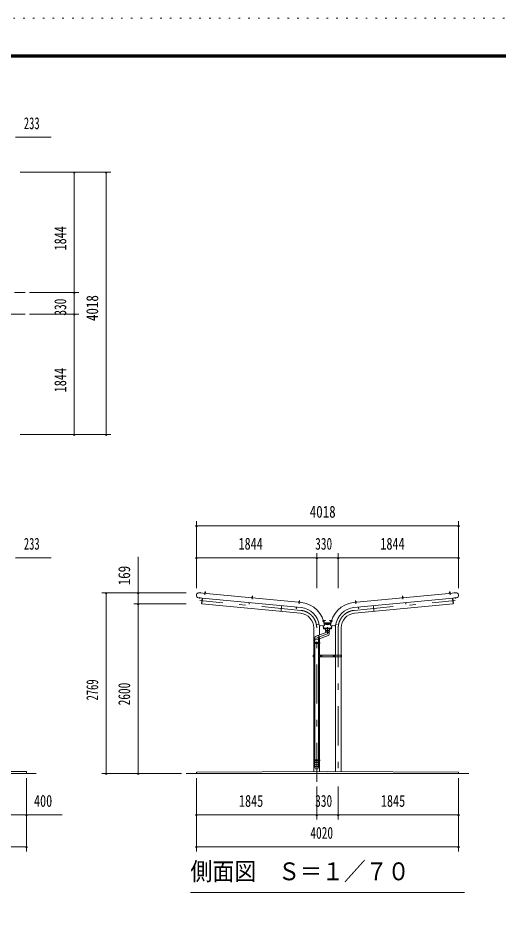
# Model space of a CAD drawing. Units: millimetres, scale not verified, with parts at other scales. Extents: x -31992 to 32005, y -14700 to 14700.
# Drawn here: x 3850 to 11215, y 748 to 14700 of the extents above; entities that cross this region are included whole.
import ezdxf
from ezdxf.enums import TextEntityAlignment as Align

# ---------------------------------------------------------------- set-up
doc = ezdxf.new("R2010")
doc.units = ezdxf.units.MM
doc.header["$LTSCALE"] = 50
doc.linetypes.add('USER3', pattern=[24, 12, -5, 2, -5])
doc.linetypes.add('USER4', pattern=[3, 0.5, -2.5])
for name, color, linetype, lineweight in [('0-2_1-07BOLD', 7, 'Continuous', 18), ('0-3_1-27CENTER', 3, 'USER3', 18), ('0-5_1-57DIM', 3, 'Continuous', 18), ('0-C_F-F1PAPER', 5, 'Continuous', 18), ('0-D_F-E_J_ADD', 5, 'USER4', 18)]:
    doc.layers.add(name, color=color, linetype=linetype, lineweight=lineweight)
doc.styles.add('ＭＳ ゴシック', font='')
doc.styles.get('ＭＳ ゴシック').set_extended_font_data('MS Gothic')

msp = doc.modelspace()

# ---------------------------------------------------------------- linework, layer by layer
at = {"layer": '0-2_1-07BOLD'}
for p, q in [((8194.98, 5746.03), (6621.84, 5897.51)), ((6711.91, 5899.61), (6711.42, 5894.51)), ((6713.05, 5908.86), (6712.21, 5900.09)), ((6717.89, 5893.89), (6718.38, 5898.99)), ((8984.91, 5746.03), (10558.04, 5897.51)), ((10466.83, 5908.86), (10460.86, 5908.29)), ((10462, 5893.89), (10461.51, 5898.99)), ((10467.97, 5899.61), (10468.46, 5894.51)), ((6614.47, 5820.87), (8187.29, 5669.41)), ((7433.58, 5830.12), (7433.09, 5825.02)), ((7434.71, 5839.37), (7433.87, 5830.6)), ((7439.55, 5824.4), (7440.04, 5829.5)), ((7439.84, 5830.02), (7440.68, 5838.8)), ((8155.24, 5760.64), (8154.75, 5755.53)), ((8156.38, 5769.88), (8162.35, 5769.31)), ((8161.21, 5754.91), (8161.7, 5760.01)), ((10565.42, 5820.87), (8992.59, 5669.41)), ((9023.51, 5769.88), (9017.54, 5769.31)), ((9018.67, 5754.91), (9018.18, 5760.01)), ((9024.65, 5760.64), (9025.14, 5755.53)), ((9740.33, 5824.4), (9739.85, 5829.5)), ((9745.17, 5839.37), (9746.01, 5830.6)), ((9746.31, 5830.12), (9746.8, 5825.02)), ((7886.28, 5698.4), (7877.93, 5611.71)), ((9293.6, 5698.4), (9301.95, 5611.71)), ((8534.94, 5468.02), (8539.99, 5468.91)), ((8541.11, 5462.51), (8536.07, 5461.62)), ((8550.24, 5464.38), (8541.56, 5462.85)), ((8629.64, 5464.38), (8638.32, 5462.85)), ((8638.77, 5462.51), (8643.81, 5461.62)), ((8644.94, 5468.02), (8639.9, 5468.91)), ((8380.39, 5135.54), (8380.39, 5358.54)), ((8469.5, 5358.54), (8469.5, 5252.4)), ((8480.83, 5387.84), (8542.93, 5393.43)), ((8529.05, 5392.18), (8534.32, 5352.66)), ((8534.32, 5352.66), (8645.57, 5352.66)), ((8536.37, 5437.66), (8643.51, 5437.66)), ((8640.71, 5422.66), (8539.18, 5422.66)), ((8559.94, 5345.36), (8559.94, 5318.36)), ((8562.44, 5308.24), (8562.44, 5318.36)), ((8617.44, 5318.36), (8617.44, 5308.24)), ((8636.96, 5393.43), (8699.05, 5387.84)), ((8645.57, 5352.66), (8650.84, 5392.18)), ((8710.39, 5358.54), (8710.39, 4940.54)), ((8799.49, 4940.54), (8799.49, 5358.54)), ((8397.44, 5206.92), (8397.44, 5135.54)), ((8397.44, 5184.47), (8452.44, 5184.47)), ((8580.54, 5292.82), (8415.54, 5232.76)), ((8452.44, 5187.67), (8599.35, 5241.14)), ((8452.44, 5135.54), (8452.44, 5206.92)), ((8469.49, 5193.88), (8469.49, 5135.54)), ((8380.39, 4940.54), (8380.39, 5119.54)), ((8395.84, 5135.54), (8395.84, 5119.54)), ((8397.44, 5119.54), (8397.44, 3335.54)), ((8452.45, 3335.54), (8452.45, 5119.54)), ((8454.03, 5119.54), (8454.03, 5135.54)), ((8469.49, 5119.54), (8469.49, 4940.54)), ((8378.79, 4927.54), (8372.69, 4927.54)), ((8378.79, 4914.54), (8378.79, 4940.54)), ((8380.39, 3335.54), (8380.39, 4914.54)), ((8469.49, 4914.54), (8469.49, 3335.54)), ((8471.09, 4940.54), (8471.09, 4914.54)), ((8501.09, 4940.54), (8501.09, 4914.54)), ((8678.79, 4914.54), (8678.79, 4940.54)), ((8708.79, 4940.54), (8708.79, 4914.54)), ((8710.39, 4914.54), (8710.39, 3156.94)), ((8799.49, 3156.5), (8799.49, 4914.54)), ((8801.09, 4914.54), (8801.09, 4940.54)), ((8807.19, 4927.54), (8801.09, 4927.54)), ((8380.39, 3319.54), (8380.39, 3156.14)), ((8395.84, 3335.54), (8395.84, 3319.54)), ((8397.44, 3319.54), (8397.44, 3294.08)), ((8452.44, 3319.54), (8452.44, 3294.08)), ((8454.03, 3319.54), (8454.03, 3335.54)), ((8469.49, 3156.56), (8469.49, 3319.54)), ((-7175.06, 3127.54), (4124.94, 3127.54)), ((3974.94, 3127.54), (3974.94, 3157.54)), ((10754.94, 3127.54), (6424.94, 3127.54))]:
    msp.add_line(p, q, dxfattribs=at)
for points in [[(6706.69, 5894.97), (6706.54, 5893.38), (6722.46, 5891.84), (6722.62, 5893.43)], [(10473.19, 5894.97), (10457.26, 5893.43), (10457.42, 5891.84), (10473.34, 5893.38)], [(7444.28, 5823.95), (7444.13, 5822.35), (7428.2, 5823.89), (7428.35, 5825.48)], [(7434.71, 5839.37), (7440.68, 5838.8), (7440.24, 5839.34), (7435.26, 5839.82)], [(8149.86, 5754.4), (8150.01, 5755.99), (8165.94, 5754.46), (8165.79, 5752.86)], [(9030.02, 5754.4), (9014.1, 5752.86), (9013.94, 5754.46), (9029.87, 5755.99)], [(9735.6, 5823.95), (9735.76, 5822.35), (9751.68, 5823.89), (9751.53, 5825.48)], [(8534.11, 5472.7), (8536.89, 5456.94), (8535.32, 5456.67), (8532.54, 5472.42)], [(8642.99, 5456.94), (8644.57, 5456.67), (8647.34, 5472.42), (8645.77, 5472.7)], [(8378.79, 5119.54), (8378.79, 5135.54), (8471.09, 5135.54), (8471.09, 5119.54)], [(8480.97, 4930.43), (8485.97, 4933.31), (8490.97, 4930.43), (8490.97, 4924.65), (8485.97, 4921.77), (8480.97, 4924.65)], [(8698.92, 4924.65), (8698.92, 4930.43), (8693.91, 4933.31), (8688.92, 4930.43), (8688.92, 4924.65), (8693.91, 4921.77)], [(8471.09, 3319.54), (8378.79, 3319.54), (8378.79, 3335.54), (8471.09, 3335.54)]]:
    msp.add_lwpolyline(points, close=True, dxfattribs=at)
for points in [[(6708.19, 5894.83), (6708.68, 5899.92), (6709.59, 5900.34), (6720.79, 5899.26), (6721.61, 5898.68), (6721.12, 5893.58)], [(6718.18, 5899.51), (6719.02, 5908.29), (6713.05, 5908.86), (6713.6, 5909.31), (6718.57, 5908.83), (6719.02, 5908.29)], [(10471.69, 5894.83), (10471.2, 5899.92), (10470.29, 5900.34), (10459.1, 5899.26), (10458.27, 5898.68), (10458.77, 5893.58)], [(10461.71, 5899.51), (10460.86, 5908.29), (10461.31, 5908.83), (10466.29, 5909.31), (10466.83, 5908.86), (10467.68, 5900.09)], [(6668.71, 5815.64), (6660.66, 5732.03), (6663.85, 5731.72)], [(8176.55, 5582.95), (6663.55, 5728.64), (6671.9, 5815.34)], [(7393.56, 5745.84), (7391.36, 5722.95), (7388.17, 5723.26), (7390.37, 5746.15)], [(7429.85, 5825.34), (7430.34, 5830.43), (7431.26, 5830.85), (7442.45, 5829.77), (7443.27, 5829.19), (7442.78, 5824.09)], [(8151.51, 5755.85), (8152, 5760.95), (8152.92, 5761.36), (8164.12, 5760.28), (8164.93, 5759.7), (8164.44, 5754.6)], [(8161.5, 5760.53), (8162.35, 5769.31), (8161.9, 5769.86), (8156.92, 5770.33), (8156.38, 5769.88), (8155.53, 5761.11)], [(9003.33, 5582.95), (10516.33, 5728.64), (10507.98, 5815.34)], [(9028.37, 5755.85), (9027.88, 5760.95), (9026.96, 5761.36), (9015.77, 5760.28), (9014.95, 5759.7), (9015.44, 5754.6)], [(9018.38, 5760.53), (9017.54, 5769.31), (9017.98, 5769.86), (9022.96, 5770.33), (9023.51, 5769.88), (9024.35, 5761.11)], [(9750.03, 5825.34), (9749.54, 5830.43), (9748.63, 5830.85), (9737.43, 5829.77), (9736.61, 5829.19), (9737.1, 5824.09)], [(9740.04, 5830.02), (9739.2, 5838.8), (9739.65, 5839.34), (9744.62, 5839.82), (9745.17, 5839.37), (9739.2, 5838.8)], [(9786.33, 5745.84), (9788.53, 5722.95), (9791.71, 5723.26), (9789.51, 5746.15)], [(10511.17, 5815.64), (10519.22, 5732.03), (10516.04, 5731.72)], [(8115.22, 5676.35), (8113.02, 5653.47), (8109.83, 5653.77), (8112.04, 5676.66)], [(9064.67, 5676.35), (9066.86, 5653.47), (9070.05, 5653.77), (9067.84, 5676.66)], [(8536.63, 5458.43), (8541.68, 5459.32), (8542.02, 5460.26), (8540.07, 5471.34), (8539.42, 5472.11), (8534.38, 5471.22)], [(8540.52, 5468.75), (8549.2, 5470.28), (8550.24, 5464.38), (8550.65, 5464.96), (8549.78, 5469.88), (8549.2, 5470.28)], [(8639.36, 5468.75), (8630.68, 5470.28), (8629.64, 5464.38), (8629.23, 5464.96), (8630.1, 5469.88), (8630.68, 5470.28)], [(8643.25, 5458.43), (8638.2, 5459.32), (8637.86, 5460.26), (8639.82, 5471.34), (8640.46, 5472.11), (8645.51, 5471.22)], [(8462.68, 5413.19), (8440.03, 5409.2), (8439.47, 5412.35), (8462.1, 5416.34)], [(8658.12, 5391.52), (8651.96, 5345.36), (8527.93, 5345.36), (8521.77, 5391.52)], [(8539.95, 5417.83), (8589.94, 5406.27), (8639.93, 5417.83)], [(8559.94, 5318.36), (8619.94, 5318.36), (8619.94, 5345.36)], [(8617.44, 5266.98), (8617.44, 5286.25), (8619.44, 5308.24), (8560.44, 5308.24), (8562.44, 5286.24)], [(8717.21, 5413.19), (8739.86, 5409.2), (8740.41, 5412.35), (8717.79, 5416.34)], [(8397.44, 4914.54), (8372.69, 4914.54), (8372.69, 4940.54), (8397.44, 4940.54)], [(8452.45, 4914.54), (8807.19, 4914.54), (8807.19, 4940.54), (8452.45, 4940.54)], [(8395.44, 3294.08), (8454.44, 3294.08), (8452.44, 3244.42), (8452.44, 3218.57)], [(8397.44, 3218.57), (8397.44, 3244.42), (8395.44, 3294.08)], [(3974.94, 3157.54), (-7025.06, 3157.54), (-7025.06, 3127.54)], [(6579.94, 3127.54), (6579.94, 3147.54), (8589.94, 3157.54), (10599.94, 3147.54), (10599.94, 3127.54)]]:
    msp.add_lwpolyline(points, dxfattribs=at)
for centre, radius in [((8485.97, 4927.54), 6.25), ((8485.97, 4927.54), 4.9), ((8693.91, 4927.54), 6.25), ((8693.91, 4927.54), 4.9)]:
    msp.add_circle(centre, radius, dxfattribs=at)
for centre, radius, start, end in [((6619.56, 5859.15), 38.62, 82.41238, 262.41238), ((6707.34, 5891.29), 2, 84.4998, 264.4998), ((6710.07, 5897.41), 2.88, 50.11574, 110.11574), ((6714.16, 5889.1), 10.75, 66.91203, 102.08795), ((6719.77, 5896.47), 2.88, 58.88425, 118.88425), ((6721.28, 5889.94), 2, 264.50061, 84.50061), ((10458.61, 5889.94), 2, 95.49939, 275.49939), ((10460.12, 5896.47), 2.88, 61.11575, 121.11575), ((10465.72, 5889.1), 10.75, 77.91205, 113.08797), ((10469.82, 5897.41), 2.88, 69.88426, 129.88426), ((10472.54, 5891.29), 2, 275.5002, 95.5002), ((10560.32, 5859.15), 38.62, 277.58762, 97.58762), ((7429, 5821.8), 2, 84.4998, 264.4998), ((7431.73, 5827.92), 2.88, 50.11574, 110.11574), ((7435.83, 5819.61), 10.75, 66.91203, 102.08795), ((7441.43, 5826.98), 2.88, 58.88425, 118.88425), ((7442.94, 5820.46), 2, 264.50061, 84.50061), ((8150.67, 5752.31), 2, 84.4998, 264.4998), ((8153.4, 5758.43), 2.88, 50.11574, 110.11574), ((8157.49, 5750.12), 10.75, 66.91203, 102.08795), ((8163.09, 5757.49), 2.88, 58.88425, 118.88425), ((8164.6, 5750.97), 2, 264.50061, 84.50061), ((8154.94, 5358.54), 389.55, 5.13863, 84.10165), ((9024.94, 5358.54), 389.55, 95.89835, 174.86137), ((9015.28, 5750.97), 2, 95.49939, 275.49939), ((9016.79, 5757.49), 2.88, 61.11575, 121.11575), ((9022.4, 5750.12), 10.75, 77.91205, 113.08797), ((9026.49, 5758.43), 2.88, 69.88426, 129.88426), ((9029.22, 5752.31), 2, 275.5002, 95.5002), ((9736.95, 5820.46), 2, 95.49939, 275.49939), ((9738.45, 5826.98), 2.88, 61.11575, 121.11575), ((9744.06, 5819.61), 10.75, 77.91205, 113.08797), ((9748.16, 5827.92), 2.88, 69.88426, 129.88426), ((9750.88, 5821.8), 2, 275.5002, 95.5002), ((8154.94, 5358.54), 225.45, 0, 84.50003), ((8154.94, 5358.54), 312.55, 7.76237, 84.05869), ((9024.94, 5358.54), 312.55, 95.94131, 172.23763), ((9024.94, 5358.54), 225.45, 95.49997, 180), ((8530.37, 5471.02), 2.38, 10.01471, 190.01471), ((8533.49, 5457.36), 1.68, 190.00774, 10.00774), ((8537.36, 5470.1), 2.88, 335.62325, 35.62325), ((8530.46, 5463.93), 10.75, 352.41954, 27.59546), ((8539.06, 5460.5), 2.88, 344.39175, 44.39175), ((8640.82, 5460.5), 2.88, 135.60825, 195.60825), ((8649.43, 5463.93), 10.75, 152.40454, 187.58046), ((8642.52, 5470.1), 2.88, 144.37675, 204.37675), ((8646.4, 5457.36), 1.68, 169.99226, 349.99226), ((8649.51, 5471.02), 2.38, 349.98529, 169.98529), ((8479.49, 5402.78), 15, 187.76337, 275.1433), ((8154.94, 5358.54), 314.55, 0, 6.42661), ((8700.39, 5402.78), 15, 264.8567, 352.23663), ((9024.94, 5358.54), 314.55, 173.57339, 180), ((8424.94, 5206.92), 27.5, 110.0018, 180), ((8421.14, 5205.54), 44.27, 341.60916, 58.39587), ((8589.94, 5266.98), 27.5, 289.99896, 110.00061), ((8424.94, 3243.44), 27.55, 3.55867, 176.44133), ((8424.94, 3216.86), 27.55, 3.55867, 176.44133), ((8424.94, 3220.28), 27.55, 183.56303, 356.43697)]:
    msp.add_arc(centre, radius, start, end, dxfattribs=at)
at = {"layer": '0-3_1-27CENTER'}
for p, q in [((-7005.06, 10496.54), (3954.94, 10496.54)), ((3954.94, 10166.54), (-7005.06, 10166.54)), ((6636.98, 5888.85), (6638.66, 5906.31)), ((6716.92, 5917.69), (6711.96, 5866.17)), ((10462.96, 5917.69), (10467.93, 5866.17)), ((10542.9, 5888.85), (10541.22, 5906.31)), ((6629.42, 5810.38), (6631.44, 5831.29)), ((8180.82, 5627.3), (6634.77, 5776.16)), ((7433.62, 5796.68), (7438.58, 5848.2)), ((8160.24, 5778.71), (8155.28, 5727.19)), ((8999.06, 5627.3), (10545.11, 5776.16)), ((9019.65, 5778.71), (9024.61, 5727.19)), ((9741.3, 5848.2), (9746.27, 5796.68)), ((10550.46, 5810.38), (10548.44, 5831.29)), ((8566.46, 5470.28), (8509.63, 5460.26)), ((8613.42, 5470.28), (8670.26, 5460.26)), ((8424.94, 2998.86), (8424.94, 5358.54)), ((8754.94, 5358.54), (8754.94, 2998.86)), ((8498.47, 4927.54), (8473.47, 4927.54)), ((8485.97, 4940.04), (8485.97, 4915.04)), ((8706.42, 4927.54), (8681.41, 4927.54)), ((8693.91, 4940.04), (8693.91, 4915.04))]:
    msp.add_line(p, q, dxfattribs=at)
msp.add_lwpolyline([(8424.94, 5206.92), (8589.94, 5266.98), (8589.94, 5370.96)], dxfattribs=at)
for centre, start, end in [((8154.94, 5358.54), 0, 84.50003), ((9024.94, 5358.54), 95.49997, 180)]:
    msp.add_arc(centre, 270, start, end, dxfattribs=at)
at = {"layer": '0-5_1-57DIM'}
for p, q in [((3807.94, 12875.53), (4357.44, 12875.53)), ((3877.94, 12340.54), (5269.94, 12340.54)), ((4723.95, 12340.54), (4695.95, 12340.54)), ((4709.95, 12340.54), (4709.95, 10496.54)), ((5213.94, 12340.54), (5185.94, 12340.54)), ((5199.94, 12340.54), (5199.94, 8322.54)), ((4024.94, 10496.54), (4779.95, 10496.54)), ((4723.95, 10496.54), (4695.95, 10496.54)), ((4709.95, 10496.54), (4709.95, 10166.54)), ((4779.95, 10166.54), (4024.94, 10166.54)), ((4723.95, 10166.54), (4695.95, 10166.54)), ((4709.95, 10166.54), (4709.95, 8322.54)), ((3877.94, 8322.54), (5269.94, 8322.54)), ((4723.95, 8322.54), (4695.95, 8322.54)), ((5213.94, 8322.54), (5185.94, 8322.54)), ((6580.94, 5966.54), (6580.94, 6992.54)), ((10598.94, 5966.54), (10598.94, 6992.54)), ((6594.94, 6922.54), (6566.94, 6922.54)), ((6580.94, 6922.54), (10598.94, 6922.54)), ((10612.94, 6922.54), (10584.94, 6922.54)), ((3807.94, 6432.54), (4357.44, 6432.54)), ((5689.94, 5896.54), (5689.94, 6446.04)), ((6594.94, 6432.54), (6566.94, 6432.54)), ((6580.94, 6432.54), (8424.94, 6432.54)), ((8438.94, 6432.54), (8410.94, 6432.54)), ((8424.94, 5966.54), (8424.94, 6502.54)), ((8424.94, 6432.54), (8754.94, 6432.54)), ((8768.94, 6432.54), (8740.94, 6432.54)), ((8754.94, 6502.54), (8754.94, 5966.54)), ((8754.94, 6432.54), (10598.94, 6432.54)), ((10612.94, 6432.54), (10584.94, 6432.54)), ((6424.94, 5896.54), (5129.94, 5896.54)), ((5213.94, 5896.54), (5185.94, 5896.54)), ((5199.94, 3127.54), (5199.94, 5896.54)), ((5703.94, 5896.54), (5675.94, 5896.54)), ((5689.94, 5727.54), (5689.94, 5896.54)), ((5619.94, 5727.54), (6424.94, 5727.54)), ((5703.94, 5727.54), (5675.94, 5727.54)), ((5689.94, 3127.54), (5689.94, 5727.54)), ((6354.94, 3127.54), (5129.94, 3127.54)), ((5213.94, 3127.54), (5185.94, 3127.54)), ((5703.94, 3127.54), (5675.94, 3127.54)), ((3974.94, 3057.54), (3974.94, 1932.54)), ((6579.94, 1932.54), (6579.94, 3057.54)), ((10599.94, 1932.54), (10599.94, 3057.54)), ((8424.94, 2422.54), (8424.94, 2928.86)), ((8754.94, 2928.86), (8754.94, 2422.54)), ((3574.94, 2492.54), (3974.94, 2492.54)), ((3988.94, 2492.54), (3960.94, 2492.54)), ((3974.94, 2492.54), (4524.44, 2492.54)), ((6593.94, 2492.54), (6565.94, 2492.54)), ((6579.94, 2492.54), (8424.94, 2492.54)), ((8438.94, 2492.54), (8410.94, 2492.54)), ((8424.94, 2492.54), (8754.94, 2492.54)), ((8768.94, 2492.54), (8740.94, 2492.54)), ((8754.94, 2492.54), (10599.94, 2492.54)), ((10613.94, 2492.54), (10585.94, 2492.54)), ((-7025.06, 2002.54), (3974.94, 2002.54)), ((3988.94, 2002.54), (3960.94, 2002.54)), ((6593.94, 2002.54), (6565.94, 2002.54)), ((6579.94, 2002.54), (10599.94, 2002.54)), ((10613.94, 2002.54), (10585.94, 2002.54)), ((10689.94, 1302.54), (6489.94, 1302.54))]:
    msp.add_line(p, q, dxfattribs=at)
for centre in [(4709.95, 12340.54), (5199.94, 12340.54), (4709.95, 10496.54), (4709.95, 10166.54), (4709.95, 8322.54), (5199.94, 8322.54), (6580.94, 6922.54), (10598.94, 6922.54), (6580.94, 6432.54), (8424.94, 6432.54), (8754.94, 6432.54), (10598.94, 6432.54), (5199.94, 5896.54), (5689.94, 5896.54), (5689.94, 5727.54), (5199.94, 3127.54), (5689.94, 3127.54), (3974.94, 2492.54), (6579.94, 2492.54), (8424.94, 2492.54), (8754.94, 2492.54), (10599.94, 2492.54), (3974.94, 2002.54), (6579.94, 2002.54), (10599.94, 2002.54)]:
    msp.add_arc(centre, 14, 180, 0, dxfattribs=at)
at = {"layer": '0-C_F-F1PAPER'}
for points in [[(31305.49, -14000), (-8874.51, -14000), (-8874.51, 14140), (31305.49, 14140)], [(31301.98, -13996.5), (31301.98, 14136.5), (-8871.01, 14136.5), (-8871.01, -13996.5)], [(31298.49, -13993), (31298.49, 14133), (-8867.51, 14133), (-8867.51, -13993)], [(31294.99, -13989.5), (-8864.01, -13989.5), (-8864.01, 14129.5), (31294.99, 14129.5)], [(31291.49, -13986), (31291.49, 14126), (-8860.51, 14126), (-8860.51, -13986)], [(31287.99, -13982.5), (-8857.01, -13982.5), (-8857.01, 14122.5), (31287.99, 14122.5)], [(31284.48, -13979), (31284.48, 14119), (-8853.51, 14119), (-8853.51, -13979)], [(31280.99, -13975.5), (-8850.01, -13975.5), (-8850.01, 14115.5), (31280.99, 14115.5)], [(31277.49, -13972), (-8846.51, -13972), (-8846.51, 14112), (31277.49, 14112)], [(31273.99, -13968.5), (-8843.01, -13968.5), (-8843.01, 14108.5), (31273.99, 14108.5)], [(31270.49, -13965), (31270.49, 14105), (-8839.51, 14105), (-8839.51, -13965)]]:
    msp.add_lwpolyline(points, close=True, dxfattribs=at)
at = {"layer": '0-D_F-E_J_ADD'}
msp.add_lwpolyline([(32005.49, -14700), (-9574.51, -14700), (-9574.51, 14700), (32005.49, 14700)], close=True, dxfattribs=at)

# ---------------------------------------------------------------- texts
at = {"layer": '0-5_1-57DIM', "color": 7, "style": 'ＭＳ ゴシック'}
for s, height, width, p in [('233', 182.3, 0.65, (3936.5, 12945.53)), ('4018', 182.3, 0.8, (8318.34, 6992.54)), ('233', 182.3, 0.65, (3936.5, 6502.54)), ('1844', 182.3, 0.75, (7226.36, 6502.54)), ('330', 182.3, 0.7, (8401.18, 6502.54)), ('1844', 182.3, 0.75, (9400.36, 6502.54)), ('400', 182.3, 0.75, (4092.01, 2562.54)), ('1845', 182.3, 0.75, (7233.33, 2562.54)), ('330', 182.3, 0.7, (8401.18, 2562.54)), ('1845', 182.3, 0.75, (9408.32, 2562.54)), ('4020', 182.3, 0.7, (8328.29, 2072.54)), ('側面図\u3000Ｓ＝１／７０', 273.5, 0.9, (6489.94, 1409.85))]:
    msp.add_text(s, height=height, dxfattribs=dict(at, width=width)).set_placement(p, align=Align.BOTTOM_LEFT)
for s, width, p in [('1844', 0.75, (4639.95, 11141.96)), ('330', 0.7, (4639.95, 10142.78)), ('4018', 0.8, (5129.94, 10059.94)), ('1844', 0.75, (4639.95, 8967.96)), ('169', 0.8, (5619.94, 6011.58)), ('2769', 0.65, (5129.94, 4247.11)), ('2600', 0.7, (5619.94, 4171.69))]:
    msp.add_text(s, height=182.3, rotation=90, dxfattribs=dict(at, width=width)).set_placement(p, align=Align.BOTTOM_LEFT)

doc.saveas('drawing.dxf')
